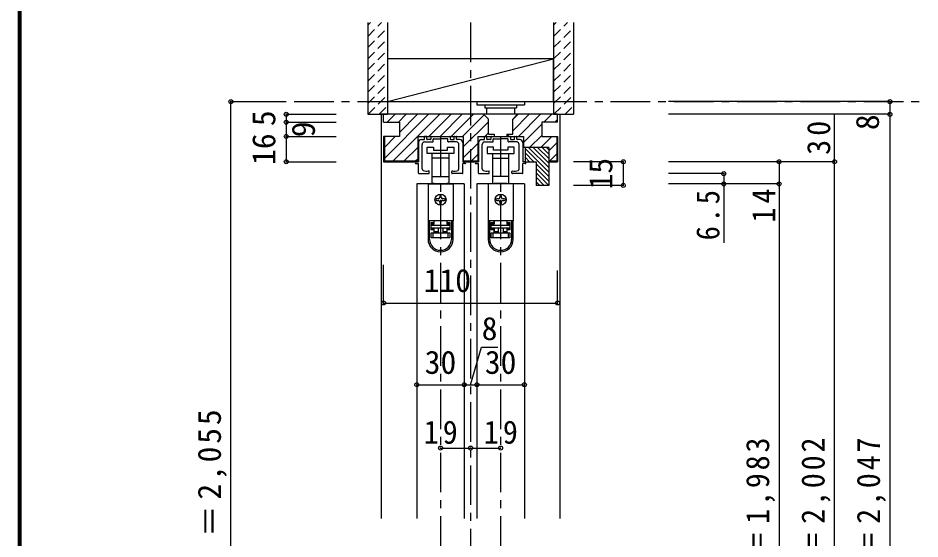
# Model space of a CAD drawing. Units: millimetres, scale not verified. Extents: x -973 to 977, y -718 to 696.
# Drawn here: x -973 to -403, y -329 to 0 of the extents above; entities that cross this region are included whole.
import ezdxf
from ezdxf.enums import TextEntityAlignment as Align

# ---------------------------------------------------------------- set-up
doc = ezdxf.new("R2010")
doc.units = ezdxf.units.MM
doc.header["$LTSCALE"] = 5
doc.header["$PDMODE"] = 32
doc.header["$PDSIZE"] = 2.5
doc.linetypes.add('CHAIN1', pattern=[8, 5, -1, 1, -1])
doc.linetypes.add('DASHED1', pattern=[1.8, 1.2, -0.6])
for name, color, linetype in [('0-1_通り芯', 4, 'CHAIN1'), ('0-2_柱', 7, 'Continuous'), ('0-3_仕上', 2, 'Continuous'), ('0-4_枠', 3, 'Continuous'), ('0-6_扉', 6, 'Continuous'), ('0-7_金物', 7, 'Continuous'), ('0-B_寸法', 7, 'Continuous'), ('0-C_ﾊｯﾁ', 4, 'Continuous'), ('F-1_通り芯', 6, 'Continuous')]:
    doc.layers.add(name, color=color, linetype=linetype)
doc.styles.add('ＭＳ ゴシック', font='')
doc.styles.get('ＭＳ ゴシック').set_extended_font_data('MS Gothic')

# ---------------------------------------------------------------- blocks, each defined once
blk = doc.blocks.new('02')
at = {"layer": '0-B_寸法'}
for p, q in [((-12, 6.623), (-10.45, 6.623)), ((-10.15, 6.923), (-10.15, 8.323)), ((-8.95, 8.623), (-9.85, 8.623)), ((-8.65, 6.923), (-8.65, 8.323)), ((-6.45, 6.623), (-8.35, 6.623)), ((-6.15, 8.323), (-6.15, 6.923)), ((-5.85, 8.623), (5.85, 8.623)), ((-4.65, 5.423), (-4.65, 6.823)), ((-4.35, 7.123), (-0.3, 7.123)), ((0, 7.423), (-0.3, 7.123)), ((0, 7.423), (0.3, 7.123)), ((4.35, 7.123), (0.3, 7.123)), ((4.65, 5.423), (4.65, 6.823)), ((6.15, 8.323), (6.15, 6.923)), ((6.45, 6.623), (8.35, 6.623)), ((8.65, 6.923), (8.65, 8.323)), ((8.95, 8.623), (9.85, 8.623)), ((10.15, 6.923), (10.15, 8.323)), ((12, 6.623), (10.45, 6.623)), ((-14, 4.623), (-14, -7.377)), ((-11.6, -11.949), (-11.6, 3.623)), ((-10.15, 5.123), (-4.95, 5.123)), ((10.15, 5.123), (4.95, 5.123)), ((11.6, -11.949), (11.6, 3.623)), ((14, 4.623), (14, -7.377)), ((-15.4, -7.377), (-14, -7.377)), ((-15.4, -8.577), (-14, -8.577)), ((-14, -14.577), (-14, -8.577)), ((15.4, -7.377), (14, -7.377)), ((15.4, -8.577), (14, -8.577)), ((14, -14.577), (14, -8.577)), ((-13.7, -14.877), (-7.45, -14.877)), ((-7.15, -14.577), (-7.15, -13.502)), ((7.15, -14.577), (7.15, -13.502)), ((13.7, -14.877), (7.45, -14.877))]:
    blk.add_line(p, q, dxfattribs=at)
for centre, radius, start, end in [((-12, 4.623), 2, 90, 180), ((-10.45, 6.923), 0.3, 270, 0), ((-9.85, 8.323), 0.3, 90, 180), ((-8.95, 8.323), 0.3, 0, 90), ((-8.35, 6.923), 0.3, 180, 270), ((-6.45, 6.923), 0.3, 270, 0), ((-5.85, 8.323), 0.3, 90, 180), ((-4.35, 6.823), 0.3, 90, 180), ((4.35, 6.823), 0.3, 0, 90), ((5.85, 8.323), 0.3, 0, 90), ((6.45, 6.923), 0.3, 180, 270), ((8.35, 6.923), 0.3, 270, 0), ((8.95, 8.323), 0.3, 90, 180), ((9.85, 8.323), 0.3, 0, 90), ((10.45, 6.923), 0.3, 180, 270), ((12, 4.623), 2, 0, 90), ((-10.15, 3.623), 1.5, 90, 180), ((-4.95, 5.423), 0.3, 270, 0), ((4.95, 5.423), 0.3, 180, 270), ((10.15, 3.623), 1.5, 0, 90), ((-15.4, -7.977), 0.6, 90, 180), ((-15.4, -7.977), 0.6, 180, 270), ((15.4, -7.977), 0.6, 0, 90), ((15.4, -7.977), 0.6, 270, 0), ((-13.7, -14.577), 0.3, 180, 270), ((-10.6, -11.949), 1, 180, 243.25632), ((-8.8, -8.377), 5, 243.25632, 284.75682), ((-7.45, -13.502), 0.3, 0, 104.75682), ((-7.45, -14.577), 0.3, 270, 0), ((7.45, -13.502), 0.3, 75.24318, 180), ((7.45, -14.577), 0.3, 180, 270), ((8.8, -8.377), 5, 255.24318, 296.74368), ((10.6, -11.949), 1, 296.74368, 0), ((13.7, -14.577), 0.3, 270, 0)]:
    blk.add_arc(centre, radius, start, end, dxfattribs=at)

msp = doc.modelspace()

# ---------------------------------------------------------------- linework, layer by layer
at = {"layer": '0-1_通り芯'}
for p, q in [((-687.347, -2.5), (-687.347, -577.5)), ((-838.847, -52.5), (-403.347, -52.5)), ((-706.347, -74.5), (-706.347, -567.5)), ((-668.347, -74.5), (-668.347, -567.5))]:
    msp.add_line(p, q, dxfattribs=at)
at = {"layer": '0-2_柱'}
for p, q in [((-739.847, -25.5), (-739.847, -52.5)), ((-634.847, -25.5), (-739.847, -25.5)), ((-739.847, -52.5), (-634.847, -25.5)), ((-634.847, -52.5), (-634.847, -25.5)), ((-739.847, -52.5), (-634.847, -52.5))]:
    msp.add_line(p, q, dxfattribs=at)
at = {"layer": '0-3_仕上'}
for p, q in [((-752.347, -2.5), (-752.347, -60.5)), ((-739.847, -2.5), (-739.847, -60.5)), ((-634.847, -2.5), (-634.847, -60.5)), ((-622.347, -2.5), (-622.347, -60.5)), ((-752.347, -60.5), (-739.847, -60.5)), ((-634.847, -60.5), (-622.347, -60.5))]:
    msp.add_line(p, q, dxfattribs=at)
at = {"layer": '0-4_枠', "color": 4}
for p, q in [((-742.347, -60.5), (-743.847, -60.5)), ((-743.847, -60.5), (-743.847, -316)), ((-632.347, -60.5), (-630.847, -60.5)), ((-630.847, -60.5), (-630.847, -316))]:
    msp.add_line(p, q, dxfattribs=at)
at = {"layer": '0-4_枠'}
for p, q in [((-742.347, -65.5), (-742.347, -60.5)), ((-632.347, -60.5), (-742.347, -60.5)), ((-676.097, -63.5), (-679.097, -60.5)), ((-660.597, -63.5), (-657.597, -60.5)), ((-632.347, -65.5), (-632.347, -60.5)), ((-742.347, -65.5), (-732.347, -65.5)), ((-732.347, -65.5), (-732.347, -74.5)), ((-676.097, -73), (-676.097, -63.5)), ((-660.597, -73), (-660.597, -63.5)), ((-642.347, -65.5), (-642.347, -74.5)), ((-632.347, -65.5), (-642.347, -65.5)), ((-664.347, -73), (-664.347, -74.5)), ((-664.347, -73), (-660.597, -73)), ((-742.347, -74.5), (-742.347, -90.5)), ((-732.347, -74.5), (-742.347, -74.5)), ((-741.847, -74.5), (-741.847, -90)), ((-720.747, -74.5), (-691.947, -74.5)), ((-720.747, -74.5), (-720.747, -90.5)), ((-691.947, -74.5), (-691.947, -90.5)), ((-682.747, -74.5), (-653.947, -74.5)), ((-682.747, -74.5), (-682.747, -90.5)), ((-653.947, -74.5), (-653.947, -81.5)), ((-642.347, -74.5), (-632.347, -74.5)), ((-632.847, -74.5), (-632.847, -90)), ((-632.347, -74.5), (-632.347, -90.5)), ((-637.947, -81.5), (-653.947, -81.5)), ((-637.947, -81.5), (-637.947, -105.5)), ((-742.347, -90.5), (-720.747, -90.5)), ((-741.847, -90), (-720.747, -90)), ((-691.947, -90), (-682.747, -90)), ((-691.947, -90.5), (-682.747, -90.5)), ((-645.947, -90.5), (-645.947, -105.5)), ((-637.947, -90), (-632.847, -90)), ((-637.947, -90.5), (-632.347, -90.5)), ((-637.947, -105.5), (-645.947, -105.5))]:
    msp.add_line(p, q, dxfattribs=at)
for points in [[(-676.097, -73), (-672.347, -73), (-672.347, -74.5)], [(-652.947, -81.5), (-652.947, -86.75), (-652.947, -90.5), (-645.947, -90.5)]]:
    msp.add_lwpolyline(points, dxfattribs=at)
at = {"layer": '0-6_扉'}
for p, q in [((-691.347, -104.5), (-721.347, -104.5)), ((-721.347, -104.5), (-721.347, -316)), ((-691.347, -104.5), (-691.347, -316)), ((-653.347, -104.5), (-683.347, -104.5)), ((-683.347, -104.5), (-683.347, -316)), ((-653.347, -104.5), (-653.347, -316))]:
    msp.add_line(p, q, dxfattribs=at)
at = {"layer": '0-7_金物'}
for p, q in [((-683.347, -52.5), (-683.347, -54.5)), ((-683.347, -52.5), (-653.347, -52.5)), ((-683.347, -54.5), (-653.347, -54.5)), ((-678.347, -54.5), (-678.347, -56.5)), ((-678.347, -56.5), (-658.347, -56.5)), ((-677.347, -56.5), (-677.347, -60.5)), ((-659.347, -60.5), (-659.347, -56.5)), ((-658.347, -54.5), (-658.347, -56.5)), ((-653.347, -52.5), (-653.347, -54.5)), ((-714.847, -85.2), (-714.847, -81.2)), ((-714.847, -81.2), (-710.847, -81.2)), ((-706.347, -85.2), (-714.847, -85.2)), ((-711.597, -99.8), (-711.597, -85.2)), ((-710.847, -81.2), (-710.847, -83.2)), ((-710.847, -83.2), (-701.847, -83.2)), ((-697.847, -85.2), (-706.347, -85.2)), ((-701.847, -81.2), (-697.847, -81.2)), ((-701.847, -83.2), (-701.847, -81.2)), ((-701.097, -85.2), (-701.097, -99.8)), ((-697.847, -81.2), (-697.847, -85.2)), ((-676.847, -81.2), (-676.847, -85.2)), ((-672.847, -81.2), (-676.847, -81.2)), ((-676.847, -85.2), (-668.347, -85.2)), ((-673.597, -85.2), (-673.597, -99.8)), ((-672.847, -83.2), (-672.847, -81.2)), ((-663.847, -83.2), (-672.847, -83.2)), ((-668.347, -85.2), (-659.847, -85.2)), ((-663.847, -81.2), (-663.847, -83.2)), ((-659.847, -81.2), (-663.847, -81.2)), ((-663.097, -99.8), (-663.097, -85.2)), ((-659.847, -85.2), (-659.847, -81.2)), ((-706.347, -88.2), (-711.597, -88.2)), ((-701.097, -88.2), (-706.347, -88.2)), ((-673.597, -88.2), (-668.347, -88.2)), ((-668.347, -88.2), (-663.097, -88.2)), ((-711.597, -104.2), (-711.597, -99.8)), ((-711.597, -99.8), (-706.347, -99.8)), ((-706.347, -99.8), (-701.097, -99.8)), ((-701.097, -99.8), (-701.097, -104.2)), ((-673.597, -99.8), (-673.597, -104.2)), ((-668.347, -99.8), (-673.597, -99.8)), ((-663.097, -99.8), (-668.347, -99.8)), ((-663.097, -104.2), (-663.097, -99.8)), ((-714.247, -104.5), (-698.447, -104.5)), ((-714.247, -104.5), (-714.247, -127.8)), ((-710.347, -104.2), (-711.597, -104.2)), ((-710.347, -104.5), (-710.347, -104.2)), ((-701.097, -104.2), (-702.347, -104.2)), ((-698.447, -104.5), (-698.447, -127.8)), ((-676.247, -104.5), (-676.247, -127.8)), ((-660.447, -104.5), (-676.247, -104.5)), ((-673.597, -104.2), (-672.347, -104.2)), ((-664.347, -104.5), (-664.347, -104.2)), ((-664.347, -104.2), (-663.097, -104.2)), ((-660.447, -104.5), (-660.447, -127.8)), ((-707.847, -114), (-708.847, -114)), ((-706.847, -112), (-706.847, -113)), ((-705.847, -113), (-705.847, -112)), ((-703.847, -114), (-704.847, -114)), ((-669.847, -114), (-670.847, -114)), ((-668.847, -112), (-668.847, -113)), ((-667.847, -113), (-667.847, -112)), ((-665.847, -114), (-666.847, -114)), ((-708.847, -115), (-707.847, -115)), ((-706.847, -116), (-706.847, -117)), ((-705.847, -117), (-705.847, -116)), ((-704.847, -115), (-703.847, -115)), ((-670.847, -115), (-669.847, -115)), ((-668.847, -116), (-668.847, -117)), ((-667.847, -117), (-667.847, -116)), ((-666.847, -115), (-665.847, -115)), ((-714.247, -127.8), (-714.247, -127.9)), ((-698.447, -127.8), (-714.247, -127.8)), ((-714.247, -127.9), (-714.247, -139.6)), ((-713.247, -127.9), (-714.247, -127.9)), ((-713.247, -139.6), (-713.247, -127.9)), ((-710.547, -127.9), (-713.247, -127.9)), ((-712.447, -128.9), (-710.547, -128.9)), ((-712.447, -128.9), (-712.447, -133.6)), ((-710.547, -129.9), (-712.447, -129.9)), ((-710.347, -130), (-712.247, -130)), ((-712.247, -130), (-712.247, -130.5)), ((-711.247, -127.9), (-711.247, -127.8)), ((-710.547, -127.9), (-710.547, -128.9)), ((-710.547, -128.9), (-710.547, -129.9)), ((-710.347, -130), (-710.347, -127.8)), ((-702.347, -127.8), (-702.347, -130)), ((-700.447, -130), (-702.347, -130)), ((-702.147, -128.9), (-702.147, -127.9)), ((-699.447, -127.9), (-702.147, -127.9)), ((-702.147, -128.9), (-700.247, -128.9)), ((-701.447, -127.8), (-701.447, -127.9)), ((-700.447, -130.5), (-700.447, -130)), ((-700.247, -133.6), (-700.247, -128.9)), ((-698.447, -127.8), (-698.447, -127.9)), ((-698.447, -139.6), (-698.447, -127.9)), ((-676.247, -127.8), (-676.247, -127.9)), ((-660.447, -127.8), (-676.247, -127.8)), ((-676.247, -127.9), (-676.247, -139.6)), ((-675.247, -127.9), (-676.247, -127.9)), ((-675.247, -139.6), (-675.247, -127.9)), ((-672.547, -127.9), (-675.247, -127.9)), ((-674.447, -128.9), (-672.547, -128.9)), ((-674.447, -128.9), (-674.447, -133.6)), ((-672.547, -129.9), (-674.447, -129.9)), ((-672.347, -130), (-674.247, -130)), ((-674.247, -130), (-674.247, -130.5)), ((-673.247, -127.9), (-673.247, -127.8)), ((-672.547, -127.9), (-672.547, -128.9)), ((-672.547, -128.9), (-672.547, -129.9)), ((-672.347, -130), (-672.347, -127.8)), ((-664.347, -127.8), (-664.347, -130)), ((-662.447, -130), (-664.347, -130)), ((-664.147, -128.9), (-664.147, -127.9)), ((-661.447, -127.9), (-664.147, -127.9)), ((-664.147, -128.9), (-662.247, -128.9)), ((-663.447, -127.8), (-663.447, -127.9)), ((-662.447, -130.5), (-662.447, -130)), ((-662.247, -133.6), (-662.247, -128.9)), ((-660.447, -127.8), (-660.447, -127.9)), ((-660.447, -139.6), (-660.447, -127.9)), ((-710.547, -133.6), (-712.447, -133.6)), ((-712.247, -138.5), (-712.247, -135.5)), ((-712.247, -135.5), (-711.247, -135.5)), ((-711.247, -135.5), (-711.247, -138.5)), ((-711.247, -135.5), (-701.447, -135.5)), ((-710.547, -133.6), (-710.547, -135.5)), ((-710.347, -134.5), (-710.347, -132.5)), ((-710.347, -134.5), (-707.847, -134.5)), ((-710.347, -135.5), (-710.347, -134.5)), ((-707.847, -132.5), (-707.847, -135.5)), ((-704.847, -132.5), (-704.847, -135.5)), ((-702.347, -132.5), (-702.347, -134.5)), ((-702.147, -132.6), (-700.247, -132.6)), ((-702.147, -133.6), (-702.147, -132.6)), ((-702.147, -135.5), (-702.147, -133.6)), ((-700.247, -133.6), (-702.147, -133.6)), ((-701.447, -138.5), (-701.447, -135.5)), ((-701.447, -135.5), (-700.447, -135.5)), ((-700.447, -135.5), (-700.447, -138.5)), ((-672.547, -133.6), (-674.447, -133.6)), ((-674.247, -138.5), (-674.247, -135.5)), ((-674.247, -135.5), (-673.247, -135.5)), ((-673.247, -135.5), (-673.247, -138.5)), ((-673.247, -135.5), (-663.447, -135.5)), ((-672.547, -133.6), (-672.547, -135.5)), ((-672.347, -134.5), (-672.347, -132.5)), ((-672.347, -134.5), (-669.847, -134.5)), ((-672.347, -135.5), (-672.347, -134.5)), ((-669.847, -132.5), (-669.847, -135.5)), ((-666.847, -132.5), (-666.847, -135.5)), ((-664.347, -132.5), (-664.347, -134.5)), ((-664.147, -132.6), (-662.247, -132.6)), ((-664.147, -133.6), (-664.147, -132.6)), ((-664.147, -135.5), (-664.147, -133.6)), ((-662.247, -133.6), (-664.147, -133.6)), ((-663.447, -138.5), (-663.447, -135.5)), ((-663.447, -135.5), (-662.447, -135.5)), ((-662.447, -135.5), (-662.447, -138.5)), ((-711.247, -138.5), (-712.247, -138.5)), ((-701.447, -138.5), (-711.247, -138.5)), ((-700.447, -138.5), (-701.447, -138.5)), ((-673.247, -138.5), (-674.247, -138.5)), ((-663.447, -138.5), (-673.247, -138.5)), ((-662.447, -138.5), (-663.447, -138.5))]:
    msp.add_line(p, q, dxfattribs=at)
for points in [[(-710.347, -104.2), (-702.347, -104.2), (-702.347, -104.5)], [(-664.347, -104.2), (-672.347, -104.2), (-672.347, -104.5)], [(-700.247, -129.9), (-702.147, -129.9), (-702.147, -128.9)], [(-698.447, -127.9), (-699.447, -127.9), (-699.447, -139.6)], [(-662.247, -129.9), (-664.147, -129.9), (-664.147, -128.9)], [(-660.447, -127.9), (-661.447, -127.9), (-661.447, -139.6)], [(-712.447, -132.6), (-710.547, -132.6), (-710.547, -133.6)], [(-704.847, -134.5), (-702.347, -134.5), (-702.347, -135.5)], [(-674.447, -132.6), (-672.547, -132.6), (-672.547, -133.6)], [(-666.847, -134.5), (-664.347, -134.5), (-664.347, -135.5)]]:
    msp.add_lwpolyline(points, dxfattribs=at)
for points in [[(-700.447, -132.5), (-712.247, -132.5), (-712.247, -130.5), (-700.447, -130.5)], [(-662.447, -132.5), (-674.247, -132.5), (-674.247, -130.5), (-662.447, -130.5)]]:
    msp.add_lwpolyline(points, close=True, dxfattribs=at)
for centre in [(-706.347, -114.5), (-668.347, -114.5)]:
    msp.add_circle(centre, 3.5, dxfattribs=at)
for centre, radius, start, end in [((-708.847, -114.5), 0.5, 90, 180), ((-707.847, -113), 1, 270, 0), ((-706.347, -112), 0.5, 90, 180), ((-706.347, -112), 0.5, 0, 90), ((-704.847, -113), 1, 180, 270), ((-703.847, -114.5), 0.5, 0, 90), ((-670.847, -114.5), 0.5, 90, 180), ((-669.847, -113), 1, 270, 0), ((-668.347, -112), 0.5, 90, 180), ((-668.347, -112), 0.5, 0, 90), ((-666.847, -113), 1, 180, 270), ((-665.847, -114.5), 0.5, 0, 90), ((-708.847, -114.5), 0.5, 180, 270), ((-707.847, -116), 1, 0, 90), ((-706.347, -117), 0.5, 180, 270), ((-706.347, -117), 0.5, 270, 0), ((-704.847, -116), 1, 90, 180), ((-703.847, -114.5), 0.5, 270, 0), ((-670.847, -114.5), 0.5, 180, 270), ((-669.847, -116), 1, 0, 90), ((-668.347, -117), 0.5, 180, 270), ((-668.347, -117), 0.5, 270, 0), ((-666.847, -116), 1, 90, 180), ((-665.847, -114.5), 0.5, 270, 0), ((-706.347, -139.6), 7.9, 180, 0), ((-706.347, -139.6), 6.9, 180, 0), ((-668.347, -139.6), 7.9, 180, 0), ((-668.347, -139.6), 6.9, 180, 0)]:
    msp.add_arc(centre, radius, start, end, dxfattribs=at)
at = {"layer": '0-B_寸法', "color": 4}
for p, q in [((-838.847, -52.5), (-803.847, -52.5)), ((-838.847, -567.5), (-838.847, -52.5)), ((-422.347, -52.5), (-562.347, -52.5)), ((-422.347, -52.5), (-422.347, -60.5)), ((-803.847, -60.5), (-772.347, -60.5)), ((-803.847, -60.5), (-803.847, -65.5)), ((-422.347, -60.5), (-562.347, -60.5)), ((-457.347, -552.5), (-457.347, -60.5)), ((-422.347, -60.5), (-422.347, -567.5)), ((-803.847, -65.5), (-772.347, -65.5)), ((-803.847, -65.5), (-803.847, -74.5)), ((-803.847, -74.5), (-772.347, -74.5)), ((-803.847, -74.5), (-803.847, -90.5)), ((-803.847, -90.5), (-772.347, -90.5)), ((-590.847, -90.5), (-622.347, -90.5)), ((-590.847, -90.5), (-590.847, -105.5)), ((-457.347, -90.5), (-562.347, -90.5)), ((-492.347, -90.5), (-492.347, -547.5)), ((-527.347, -98), (-562.347, -98)), ((-527.347, -98), (-527.347, -141.726)), ((-590.847, -105.5), (-622.347, -105.5)), ((-492.347, -104.5), (-562.347, -104.5)), ((-742.347, -179.804), (-742.347, -155.746)), ((-632.347, -179.804), (-632.347, -159.246)), ((-742.347, -179.804), (-632.347, -179.804)), ((-721.347, -231.5), (-653.347, -231.5)), ((-706.347, -271.5), (-687.347, -271.5)), ((-687.347, -271.5), (-668.347, -271.5))]:
    msp.add_line(p, q, dxfattribs=at)
msp.add_lwpolyline([(-687.347, -231.5), (-680.403, -207.649), (-670.226, -207.649)], dxfattribs=at)
at = {"layer": '0-B_寸法'}
for p in [(-838.847, -52.5), (-422.347, -52.5), (-803.847, -60.5), (-422.347, -60.5), (-803.847, -65.5), (-803.847, -74.5), (-803.847, -90.5), (-590.847, -90.5), (-492.347, -90.5), (-457.347, -90.5), (-527.347, -98), (-590.847, -105.5), (-527.347, -104.5), (-492.347, -104.5), (-742.347, -179.804), (-632.347, -179.804), (-721.347, -231.5), (-691.347, -231.5), (-683.347, -231.5), (-653.347, -231.5), (-706.347, -271.5), (-687.347, -271.5), (-668.347, -271.5)]:
    msp.add_point(p, dxfattribs=at)
at = {"layer": '0-C_ﾊｯﾁ', "linetype": 'DASHED1'}
for p, q in [((-752.347, -4.149), (-750.698, -2.5)), ((-752.347, -11.22), (-743.627, -2.5)), ((-634.847, -4.149), (-633.198, -2.5)), ((-634.847, -11.22), (-626.127, -2.5)), ((-752.347, -18.292), (-739.847, -5.792)), ((-634.847, -18.292), (-622.347, -5.792)), ((-752.347, -25.363), (-739.847, -12.863)), ((-634.847, -25.363), (-622.347, -12.863)), ((-752.347, -32.434), (-739.847, -19.934)), ((-634.847, -32.434), (-622.347, -19.934)), ((-752.347, -39.505), (-739.847, -27.005)), ((-634.847, -39.505), (-622.347, -27.005)), ((-752.347, -46.576), (-739.847, -34.076)), ((-634.847, -46.576), (-622.347, -34.076)), ((-752.347, -53.647), (-739.847, -41.147)), ((-634.847, -53.647), (-622.347, -41.147)), ((-752.129, -60.5), (-739.847, -48.218)), ((-634.629, -60.5), (-622.347, -48.218)), ((-745.058, -60.5), (-739.847, -55.289)), ((-627.558, -60.5), (-622.347, -55.289))]:
    msp.add_line(p, q, dxfattribs=at)
at = {"layer": '0-C_ﾊｯﾁ'}
for p, q in [((-742.144, -60.5), (-742.347, -60.703)), ((-741.847, -88.487), (-713.86, -60.5)), ((-740.073, -65.5), (-735.073, -60.5)), ((-736.289, -90), (-706.789, -60.5)), ((-733.002, -65.5), (-728.002, -60.5)), ((-732.347, -71.916), (-720.931, -60.5)), ((-713.718, -74.5), (-699.718, -60.5)), ((-706.647, -74.5), (-692.647, -60.5)), ((-699.576, -74.5), (-685.576, -60.5)), ((-692.505, -74.5), (-678.801, -60.796)), ((-660.597, -63.805), (-657.292, -60.5)), ((-660.597, -70.876), (-650.221, -60.5)), ((-657.15, -74.5), (-643.15, -60.5)), ((-641.078, -65.5), (-636.078, -60.5)), ((-691.947, -81.013), (-676.097, -65.163)), ((-653.947, -78.369), (-642.347, -66.769)), ((-634.007, -65.5), (-632.347, -63.84)), ((-678.363, -74.5), (-676.097, -72.234)), ((-664.221, -74.5), (-662.721, -73)), ((-650.007, -81.5), (-642.347, -73.84)), ((-741.847, -81.416), (-734.931, -74.5)), ((-691.947, -88.084), (-682.747, -78.884)), ((-642.936, -81.5), (-635.936, -74.5)), ((-637.947, -83.582), (-632.847, -78.482)), ((-729.218, -90), (-720.747, -81.529)), ((-652.947, -82.032), (-637.947, -97.032)), ((-652.947, -84.86), (-647.307, -90.5)), ((-650.65, -81.5), (-637.947, -94.203)), ((-647.822, -81.5), (-637.947, -91.375)), ((-644.994, -81.5), (-637.947, -88.547)), ((-642.165, -81.5), (-637.947, -85.718)), ((-639.337, -81.5), (-637.947, -82.89)), ((-722.147, -90), (-720.747, -88.6)), ((-686.792, -90), (-682.747, -85.955)), ((-652.947, -87.689), (-650.136, -90.5)), ((-637.294, -90), (-632.847, -85.553)), ((-645.947, -91.86), (-637.947, -99.86)), ((-645.947, -94.689), (-637.947, -102.689)), ((-645.947, -97.517), (-637.964, -105.5)), ((-645.947, -100.346), (-640.793, -105.5)), ((-645.947, -103.174), (-643.621, -105.5))]:
    msp.add_line(p, q, dxfattribs=at)
at = {"layer": 'F-1_通り芯'}
for p, q in [((-973.347, 695.833), (-973.347, -700.833)), ((-972.514, 695.833), (-972.514, -700.833)), ((-971.68, 695.833), (-971.68, -700.833))]:
    msp.add_line(p, q, dxfattribs=at)

# ---------------------------------------------------------------- block references
at = {"layer": '0-7_金物'}
for p in [(-706.347, -83.123), (-668.347, -83.123)]:
    msp.add_blockref('02', p, dxfattribs=at)

# ---------------------------------------------------------------- texts
at = {"layer": '0-B_寸法', "style": 'ＭＳ ゴシック'}
for s, p in [('5', (-806.347, -68)), ('8', (-424.847, -70.5)), ('9', (-781.347, -75)), ('16', (-806.347, -92.5)), ('15', (-593.347, -108))]:
    msp.add_text(s, height=14.66, rotation=90, dxfattribs=at).set_placement(p, align=Align.BOTTOM_LEFT)
for s, p in [('110', (-716.998, -177.304)), ('8', (-680.315, -207.649)), ('30', (-716.347, -229)), ('30', (-678.347, -229))]:
    msp.add_text(s, height=14.66, dxfattribs=at).set_placement(p, align=Align.BOTTOM_LEFT)
at = {"layer": '0-B_寸法', "char_height": 14.66, "attachment_point": 7, "rotation": 90, "style": 'ＭＳ ゴシック'}
for s, insert in [('\\T1.27;\\W0.95;30', (-459.847, -86.125)), ('\\T1.27;\\W0.95;14', (-494.847, -128.935)), ('\\T1.27;\\W0.9;6.5', (-529.847, -140.185)), ('\\T1.18;ＲＯＨ＝2,055', (-841.347, -398.5)), ('\\T1.19;\\W0.95;ＤＨ＝1,983', (-494.847, -387.25)), ('\\T1.19;\\W0.95;枠内＝2,002', (-459.847, -387.25)), ('\\T1.19;\\W0.95;枠外＝2,047', (-424.847, -387.25))]:
    msp.add_mtext(s, dxfattribs=dict(at, insert=insert))
at = {"layer": '0-B_寸法', "char_height": 14.66, "attachment_point": 7, "style": 'ＭＳ ゴシック'}
for insert in [(-716.972, -269), (-678.972, -269)]:
    msp.add_mtext('\\T1.27;\\W0.95;19', dxfattribs=dict(at, insert=insert))

doc.saveas('drawing.dxf')
